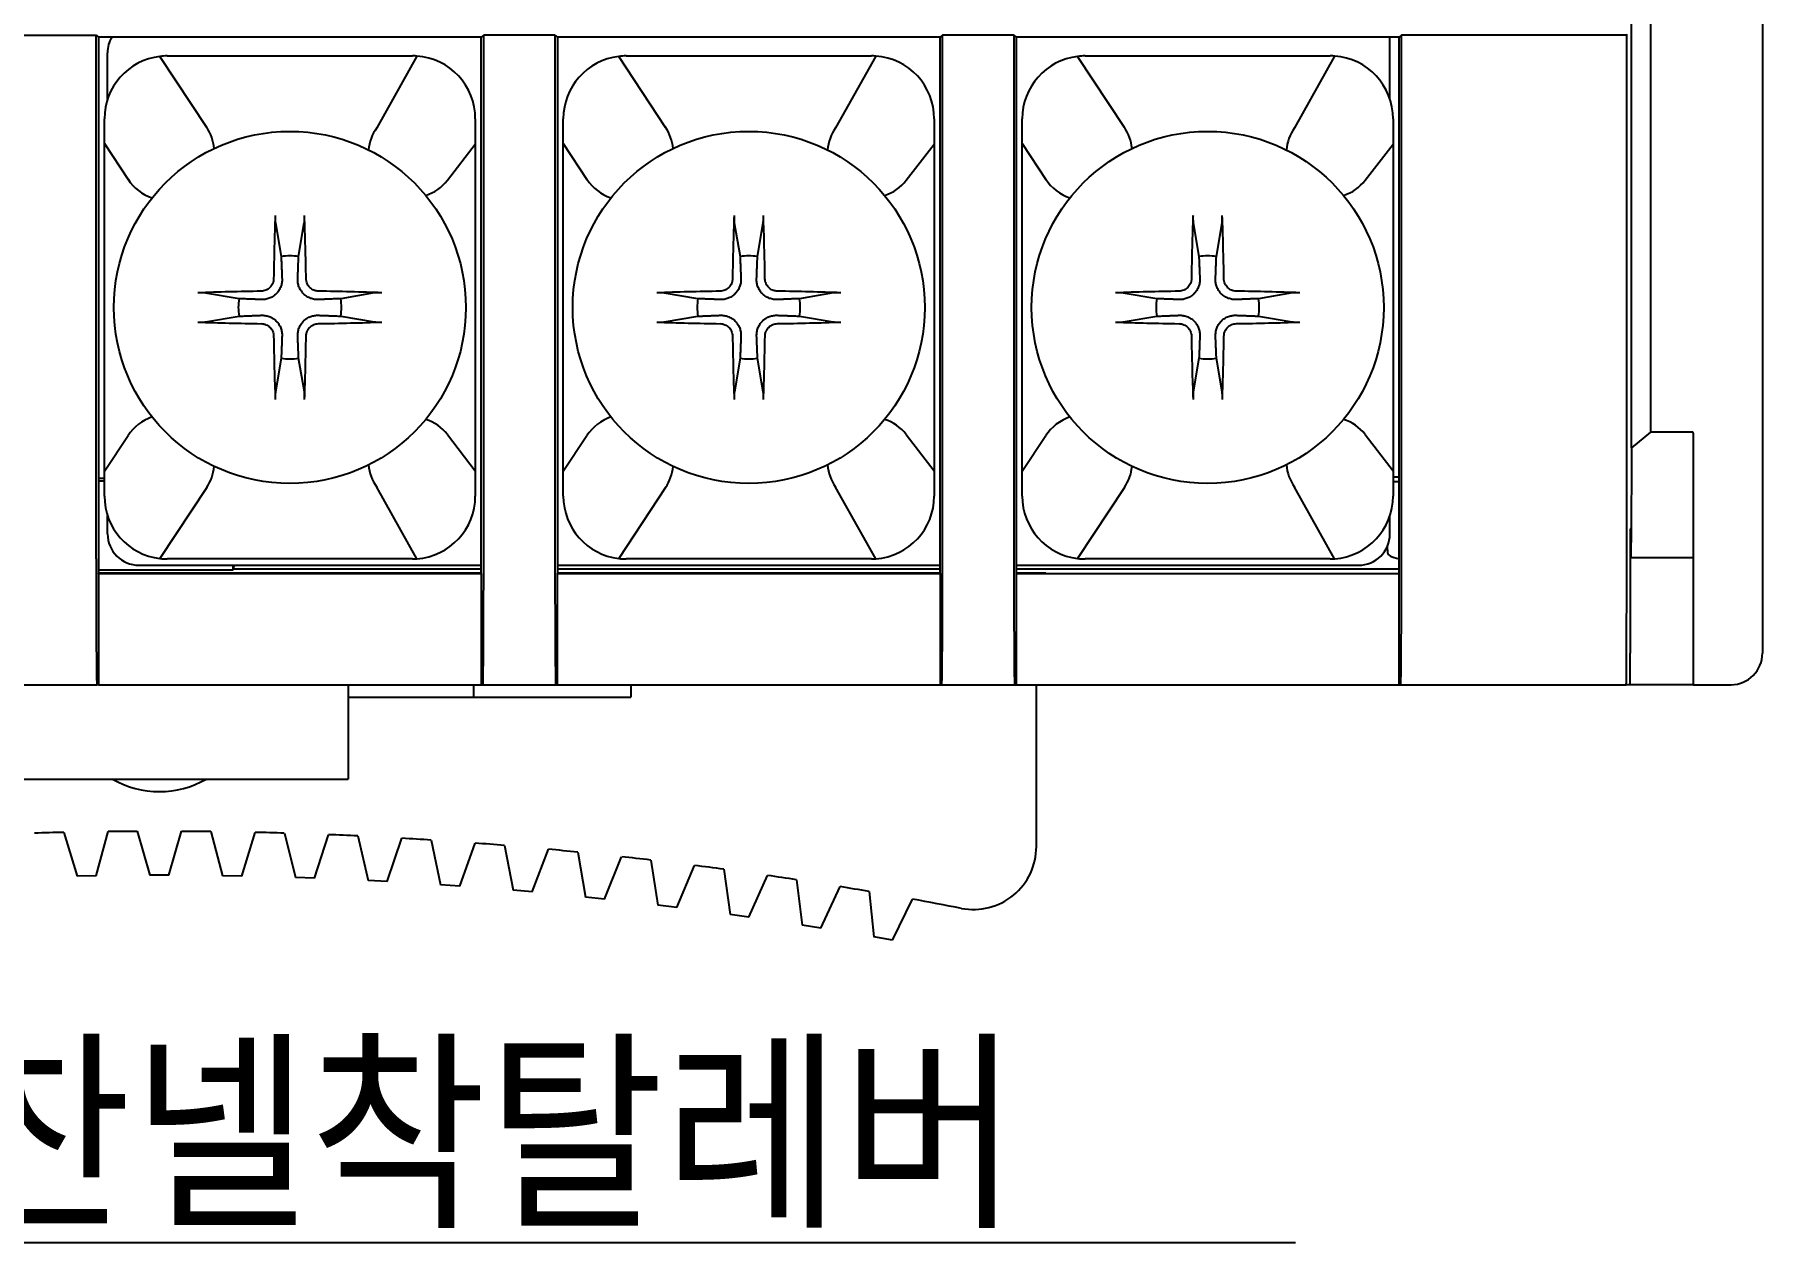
# Model space of a CAD drawing. Header units: millimetres. Extents: x 1618 to 2314, y 422 to 652.
# Drawn here: x 1681.65 to 1709.13, y 530.17 to 549.38 of the extents above; entities that cross this region are included whole.
import ezdxf

# ---------------------------------------------------------------- set-up
doc = ezdxf.new("R2010")
doc.units = ezdxf.units.MM
doc.styles.add('굴림', font='', dxfattribs={"width": 0.9})
doc.styles.get('굴림').set_extended_font_data('GulimChe')
doc.dimstyles.get("Standard").update_dxf_attribs({"dimtxt": 0.18, "dimasz": 0.18, "dimexe": 0.18, "dimexo": 0.0625, "dimgap": 0.09, "dimtad": 0, "dimtih": 1, "dimtoh": 1, "dimdec": 4, "dimzin": 0, "dimdsep": 46, "dimtxsty": 'Standard', "dimcen": 0.09, "dimadec": 0, "dimazin": 0, "dimtfac": 1, "dimtdec": 4, "dimtofl": 0, "dimtmove": 0, "dimatfit": 3, "dimfxl": 1, "dimtolj": 1, "dimtzin": 0, "dimarcsym": 0})

msp = doc.modelspace()

# ---------------------------------------------------------------- linework, layer by layer
for p, q in [((1709.133, 577.036), (1709.133, 543.036)), ((1707.05, 542.802), (1707.05, 571.111)), ((1707.35, 571.111), (1707.35, 543.053)), ((1680.991, 549.368), (1682.625, 549.368)), ((1682.625, 541.036), (1682.625, 549.368)), ((1682.625, 549.368), (1682.663, 549.336)), ((1682.663, 549.336), (1682.663, 540.809)), ((1688.753, 549.336), (1682.663, 549.336)), ((1688.791, 549.368), (1688.753, 549.336)), ((1688.753, 540.809), (1688.753, 549.336)), ((1688.791, 541.036), (1688.791, 549.368)), ((1689.925, 549.368), (1688.791, 549.368)), ((1689.925, 549.368), (1689.925, 541.036)), ((1689.925, 549.368), (1689.963, 549.336)), ((1689.963, 549.336), (1689.963, 540.809)), ((1696.053, 549.336), (1689.963, 549.336)), ((1696.091, 549.368), (1696.053, 549.336)), ((1696.053, 540.809), (1696.053, 549.336)), ((1696.091, 541.036), (1696.091, 549.368)), ((1697.225, 549.368), (1696.091, 549.368)), ((1697.225, 549.368), (1697.225, 541.036)), ((1697.225, 549.368), (1697.263, 549.336)), ((1697.263, 549.336), (1697.263, 540.809)), ((1703.353, 549.336), (1697.263, 549.336)), ((1703.208, 548.348), (1703.208, 549.336)), ((1703.391, 549.368), (1703.353, 549.336)), ((1703.353, 540.809), (1703.353, 549.336)), ((1703.391, 541.036), (1703.391, 549.368)), ((1706.974, 549.368), (1703.391, 549.368)), ((1706.974, 549.368), (1706.983, 549.383)), ((1706.974, 541.036), (1706.974, 549.368)), ((1682.808, 548.348), (1682.808, 549.086)), ((1684.385, 547.9), (1683.639, 549.029)), ((1683.758, 549.036), (1687.658, 549.036)), ((1687.728, 549.034), (1687.09, 547.892)), ((1691.685, 547.9), (1690.939, 549.029)), ((1691.058, 549.036), (1694.958, 549.036)), ((1695.028, 549.034), (1694.39, 547.892)), ((1698.985, 547.9), (1698.239, 549.029)), ((1698.358, 549.036), (1702.258, 549.036)), ((1702.328, 549.034), (1701.69, 547.892)), ((1682.758, 547.642), (1682.758, 548.036)), ((1688.658, 548.036), (1688.658, 547.634)), ((1690.058, 547.642), (1690.058, 548.036)), ((1695.958, 548.036), (1695.958, 547.634)), ((1697.358, 547.642), (1697.358, 548.036)), ((1703.258, 548.036), (1703.258, 547.634)), ((1682.758, 547.642), (1683.133, 547.073)), ((1682.758, 542.431), (1682.758, 547.642)), ((1688.214, 547.058), (1688.658, 547.634)), ((1688.658, 547.634), (1688.658, 542.438)), ((1690.058, 542.431), (1690.058, 547.642)), ((1690.058, 547.642), (1690.433, 547.073)), ((1695.514, 547.058), (1695.958, 547.634)), ((1695.958, 547.634), (1695.958, 542.438)), ((1697.358, 542.431), (1697.358, 547.642)), ((1697.358, 547.642), (1697.733, 547.073)), ((1702.814, 547.058), (1703.258, 547.634)), ((1703.258, 547.634), (1703.258, 542.438)), ((1685.478, 546.379), (1685.569, 545.844)), ((1685.846, 545.844), (1685.937, 546.379)), ((1692.778, 546.379), (1692.869, 545.844)), ((1693.146, 545.844), (1693.237, 546.379)), ((1700.078, 546.379), (1700.169, 545.844)), ((1700.446, 545.844), (1700.537, 546.379)), ((1684.9, 545.174), (1684.365, 545.265)), ((1687.051, 545.266), (1686.516, 545.175)), ((1692.2, 545.174), (1691.665, 545.265)), ((1694.351, 545.266), (1693.816, 545.175)), ((1699.5, 545.174), (1698.965, 545.265)), ((1701.651, 545.266), (1701.116, 545.175)), ((1684.365, 544.806), (1684.9, 544.897)), ((1686.516, 544.898), (1687.051, 544.807)), ((1691.665, 544.806), (1692.2, 544.897)), ((1693.816, 544.898), (1694.351, 544.807)), ((1698.965, 544.806), (1699.5, 544.897)), ((1701.116, 544.898), (1701.651, 544.807)), ((1685.57, 544.228), (1685.479, 543.693)), ((1685.938, 543.693), (1685.847, 544.228)), ((1692.87, 544.228), (1692.779, 543.693)), ((1693.238, 543.693), (1693.147, 544.228)), ((1700.17, 544.228), (1700.079, 543.693)), ((1700.538, 543.693), (1700.447, 544.228)), ((1682.758, 542.431), (1683.133, 542.999)), ((1688.214, 543.014), (1688.658, 542.438)), ((1690.058, 542.431), (1690.433, 542.999)), ((1695.514, 543.014), (1695.958, 542.438)), ((1697.358, 542.431), (1697.733, 542.999)), ((1702.814, 543.014), (1703.258, 542.438)), ((1707.35, 543.053), (1707.05, 542.802)), ((1708.033, 543.053), (1707.35, 543.053)), ((1708.033, 543.036), (1708.033, 543.053)), ((1708.033, 543.036), (1708.033, 539.036)), ((1709.133, 543.036), (1709.133, 539.536)), ((1707.05, 542.802), (1707.044, 541.295)), ((1682.759, 542.313), (1682.663, 542.313)), ((1682.758, 542.036), (1682.758, 542.431)), ((1688.658, 542.438), (1688.658, 542.036)), ((1690.058, 542.036), (1690.058, 542.431)), ((1695.958, 542.438), (1695.958, 542.036)), ((1697.358, 542.036), (1697.358, 542.431)), ((1703.258, 542.438), (1703.258, 542.036)), ((1703.353, 542.336), (1703.258, 542.336)), ((1682.663, 542.278), (1682.758, 542.278)), ((1684.385, 542.172), (1683.639, 541.043)), ((1687.728, 541.038), (1687.09, 542.18)), ((1691.685, 542.172), (1690.939, 541.043)), ((1695.028, 541.038), (1694.39, 542.18)), ((1698.985, 542.172), (1698.239, 541.043)), ((1702.328, 541.038), (1701.69, 542.18)), ((1682.808, 541.436), (1682.808, 541.724)), ((1703.208, 541.436), (1703.208, 541.724)), ((1707.031, 541.515), (1707.031, 539.536)), ((1707.034, 541.515), (1707.031, 541.515)), ((1703.166, 541.234), (1703.169, 541.135)), ((1687.658, 541.036), (1683.758, 541.036)), ((1694.958, 541.036), (1691.058, 541.036)), ((1702.258, 541.036), (1698.358, 541.036)), ((1707.042, 541.061), (1707.037, 541.061)), ((1707.042, 541.061), (1708.033, 541.061)), ((1682.663, 540.862), (1684.808, 540.862)), ((1682.663, 540.813), (1688.753, 540.813)), ((1682.666, 540.806), (1682.663, 540.809)), ((1682.666, 540.806), (1688.75, 540.806)), ((1682.666, 540.806), (1682.666, 539.036)), ((1683.308, 540.936), (1688.754, 540.936)), ((1684.808, 540.862), (1684.808, 540.936)), ((1684.818, 540.872), (1684.808, 540.862)), ((1684.818, 540.872), (1684.82, 540.936)), ((1688.753, 540.872), (1684.818, 540.872)), ((1688.633, 540.806), (1688.633, 540.813)), ((1688.75, 540.806), (1688.753, 540.809)), ((1688.75, 540.806), (1688.75, 539.036)), ((1689.963, 540.936), (1696.053, 540.936)), ((1696.053, 540.872), (1689.963, 540.872)), ((1689.963, 540.813), (1696.053, 540.813)), ((1689.966, 540.806), (1689.963, 540.809)), ((1689.966, 540.806), (1696.05, 540.806)), ((1689.966, 539.036), (1689.966, 540.806)), ((1691.133, 540.813), (1691.133, 540.806)), ((1696.05, 540.806), (1696.053, 540.809)), ((1696.05, 540.806), (1696.05, 539.036)), ((1697.263, 540.936), (1702.708, 540.936)), ((1703.353, 540.872), (1697.263, 540.872)), ((1697.263, 540.813), (1697.733, 540.813)), ((1697.266, 540.806), (1697.263, 540.809)), ((1697.266, 540.806), (1703.35, 540.806)), ((1697.266, 539.036), (1697.266, 540.806)), ((1697.583, 540.806), (1697.583, 540.813)), ((1697.733, 540.806), (1697.733, 540.813)), ((1703.35, 540.806), (1703.353, 540.809)), ((1703.35, 540.806), (1703.35, 539.036)), ((1680.979, 539.036), (1682.637, 539.036)), ((1682.666, 539.036), (1682.637, 539.036)), ((1682.666, 539.036), (1688.75, 539.036)), ((1686.633, 539.036), (1686.633, 537.536)), ((1688.633, 538.836), (1688.633, 539.036)), ((1688.75, 539.036), (1688.779, 539.036)), ((1688.779, 539.036), (1689.937, 539.036)), ((1689.937, 539.036), (1689.966, 539.036)), ((1689.966, 539.036), (1696.05, 539.036)), ((1691.133, 539.036), (1691.133, 538.836)), ((1696.05, 539.036), (1696.079, 539.036)), ((1696.079, 539.036), (1697.237, 539.036)), ((1697.237, 539.036), (1697.266, 539.036)), ((1697.266, 539.036), (1703.35, 539.036)), ((1697.583, 536.461), (1697.583, 539.036)), ((1703.35, 539.036), (1703.379, 539.036)), ((1703.379, 539.036), (1706.967, 539.036)), ((1707.029, 539.036), (1706.967, 539.036)), ((1708.033, 539.036), (1707.029, 539.036)), ((1708.033, 539.036), (1708.633, 539.036)), ((1686.633, 538.836), (1691.133, 538.836)), ((1680.633, 537.536), (1686.633, 537.536)), ((1682.112, 536.688), (1682.324, 535.993)), ((1682.628, 535.998), (1682.816, 536.7)), ((1683.281, 536.705), (1683.481, 536.005)), ((1683.785, 536.005), (1683.985, 536.705)), ((1684.451, 536.7), (1684.638, 535.998)), ((1684.942, 535.993), (1685.154, 536.688)), ((1685.62, 536.676), (1685.795, 535.97)), ((1686.099, 535.96), (1686.323, 536.651)), ((1686.788, 536.631), (1686.951, 535.923)), ((1687.255, 535.907), (1687.491, 536.594)), ((1687.956, 536.566), (1688.106, 535.855)), ((1688.41, 535.833), (1688.658, 536.517)), ((1689.122, 536.48), (1689.26, 535.766)), ((1689.563, 535.74), (1689.823, 536.419)), ((1690.287, 536.374), (1690.412, 535.658)), ((1690.715, 535.626), (1690.986, 536.301)), ((1682.628, 535.998), (1682.324, 535.993)), ((1683.785, 536.005), (1683.481, 536.005)), ((1684.942, 535.993), (1684.638, 535.998)), ((1691.449, 536.248), (1691.562, 535.53)), ((1691.864, 535.493), (1692.147, 536.162)), ((1692.609, 536.101), (1692.71, 535.381)), ((1693.011, 535.339), (1693.306, 536.004)), ((1686.099, 535.96), (1685.795, 535.97)), ((1687.255, 535.907), (1686.951, 535.923)), ((1688.41, 535.833), (1688.106, 535.855)), ((1689.563, 535.74), (1689.26, 535.766)), ((1693.767, 535.935), (1693.855, 535.213)), ((1694.155, 535.165), (1694.462, 535.825)), ((1694.921, 535.748), (1694.996, 535.025)), ((1690.715, 535.626), (1690.412, 535.658)), ((1691.864, 535.493), (1691.562, 535.53)), ((1695.296, 534.972), (1695.614, 535.626)), ((1693.011, 535.339), (1692.71, 535.381)), ((1694.155, 535.165), (1693.855, 535.213)), ((1695.296, 534.972), (1694.996, 535.025))]:
    msp.add_line(p, q)
for centre in [(1685.708, 545.036), (1693.008, 545.036), (1700.308, 545.036)]:
    msp.add_circle(centre, 2.8)
for centre, radius, start, end in [((1683.308, 549.086), 0.5, 149.999, 180), ((1683.758, 548.036), 1, 96.8173, 180), ((1683.758, 548.036), 1, 90, 96.8173), ((1687.658, 548.036), 1, 85.9679, 90), ((1687.658, 548.036), 1, 0, 85.9679), ((1691.058, 548.036), 1, 96.8173, 180), ((1691.058, 548.036), 1, 90, 96.8173), ((1694.958, 548.036), 1, 85.9679, 90), ((1694.958, 548.036), 1, 0, 85.9679), ((1698.358, 548.036), 1, 96.8173, 180), ((1698.358, 548.036), 1, 90, 96.8173), ((1702.258, 548.036), 1, 85.9679, 90), ((1702.258, 548.036), 1, 0, 85.9679), ((1683.759, 547.487), 0.75, 5.9361, 33.4424), ((1687.659, 547.485), 0.7, 144.4374, 175.5132), ((1691.059, 547.487), 0.75, 5.9361, 33.4424), ((1694.959, 547.485), 0.7, 144.4374, 175.5132), ((1698.359, 547.487), 0.75, 5.9361, 33.4424), ((1702.259, 547.485), 0.7, 144.4374, 175.5132), ((1683.759, 547.487), 0.75, 213.4424, 251.0511), ((1687.659, 547.485), 0.7, 287.409, 322.3631), ((1691.059, 547.487), 0.75, 213.4424, 251.0511), ((1694.959, 547.485), 0.7, 287.409, 322.3631), ((1698.359, 547.487), 0.75, 213.4424, 251.0511), ((1702.259, 547.485), 0.7, 287.409, 322.3631), ((1685.708, 545.036), 0.82, 80.3013, 99.7447), ((1693.008, 545.036), 0.82, 80.3013, 99.7447), ((1700.308, 545.036), 0.82, 80.3013, 99.7447), ((1685.708, 545.036), 0.82, 170.3013, 189.7447), ((1685.708, 545.036), 0.82, 350.3013, 9.7447), ((1693.008, 545.036), 0.82, 170.3013, 189.7447), ((1693.008, 545.036), 0.82, 350.3013, 9.7447), ((1700.308, 545.036), 0.82, 170.3013, 189.7447), ((1700.308, 545.036), 0.82, 350.3013, 9.7447), ((1685.708, 545.036), 0.82, 260.3013, 279.7447), ((1693.008, 545.036), 0.82, 260.3013, 279.7447), ((1700.308, 545.036), 0.82, 260.3013, 279.7447), ((1683.759, 542.585), 0.75, 108.9489, 146.5576), ((1687.659, 542.587), 0.7, 37.6369, 72.591), ((1691.059, 542.585), 0.75, 108.9489, 146.5576), ((1694.959, 542.587), 0.7, 37.6369, 72.591), ((1698.359, 542.585), 0.75, 108.9489, 146.5576), ((1702.259, 542.587), 0.7, 37.6369, 72.591), ((1683.759, 542.585), 0.75, 326.5576, 354.0639), ((1687.659, 542.587), 0.7, 184.4868, 215.5626), ((1691.059, 542.585), 0.75, 326.5576, 354.0639), ((1694.959, 542.587), 0.7, 184.4868, 215.5626), ((1698.359, 542.585), 0.75, 326.5576, 354.0639), ((1702.259, 542.587), 0.7, 184.4868, 215.5626), ((1683.758, 542.036), 1, 180, 263.1827), ((1687.658, 542.036), 1, 274.0321, 0), ((1691.058, 542.036), 1, 180, 263.1827), ((1694.958, 542.036), 1, 274.0321, 0), ((1698.358, 542.036), 1, 180, 263.1827), ((1702.258, 542.036), 1, 274.0321, 0), ((1683.308, 541.436), 0.5, 180, 270), ((1702.708, 541.436), 0.5, 270, 0), ((1683.758, 542.036), 1, 263.1827, 270), ((1687.658, 542.036), 1, 270, 274.0321), ((1691.058, 542.036), 1, 263.1827, 270), ((1694.958, 542.036), 1, 270, 274.0321), ((1698.358, 542.036), 1, 263.1827, 270), ((1702.258, 542.036), 1, 270, 274.0321), ((1708.633, 539.536), 0.5, 270, 0), ((1683.633, 538.836), 1.5, 240.075, 299.925), ((1683.633, 469.705), 67, 91.30079, 91.69921), ((1683.633, 469.705), 67, 90.30079, 90.69921), ((1683.633, 469.705), 67, 89.30079, 89.69921), ((1683.633, 469.705), 67, 88.30079, 88.69921), ((1683.633, 469.705), 67, 87.30079, 87.69921), ((1683.633, 469.705), 67, 86.30079, 86.69921), ((1683.633, 469.705), 67, 85.30079, 85.69921), ((1683.633, 469.705), 67, 84.30079, 84.69921), ((1683.633, 469.705), 67, 83.30079, 83.69921), ((1696.583, 536.461), 1, 259.0215, 0), ((1683.633, 469.705), 67, 82.30079, 82.69921), ((1683.633, 469.705), 67, 81.30079, 81.69921), ((1683.633, 469.705), 67, 80.30079, 80.69921), ((1683.633, 469.705), 67, 79.02147, 79.69921)]:
    msp.add_arc(centre, radius, start, end)
for centre, major_axis, ratio, start_param, end_param in [((1685.88, 545.035), (0.037, 4.997), 0.087156, 1.273815, 1.479878), ((1685.536, 545.035), (0.041, -4.997), 0.087156, 1.661715, 1.867777), ((1693.18, 545.035), (0.037, 4.997), 0.087156, 1.273815, 1.479878), ((1692.836, 545.035), (0.041, -4.997), 0.087156, 1.661715, 1.867777), ((1700.48, 545.035), (0.037, 4.997), 0.087156, 1.273815, 1.479878), ((1700.136, 545.035), (0.041, -4.997), 0.087156, 1.661715, 1.867777), ((1685.71, 544.864), (4.997, 0.041), 0.087156, 1.661715, 1.867777), ((1685.707, 544.864), (4.997, -0.037), 0.087156, 1.273815, 1.479878), ((1693.01, 544.864), (4.997, 0.041), 0.087156, 1.661715, 1.867777), ((1693.007, 544.864), (4.997, -0.037), 0.087156, 1.273815, 1.479878), ((1700.31, 544.864), (4.997, 0.041), 0.087156, 1.661715, 1.867777), ((1700.307, 544.864), (4.997, -0.037), 0.087156, 1.273815, 1.479878), ((1685.709, 545.208), (-4.997, 0.037), 0.087156, 1.273815, 1.479878), ((1685.707, 545.208), (-4.997, -0.041), 0.087156, 1.661715, 1.867777), ((1693.009, 545.208), (-4.997, 0.037), 0.087156, 1.273815, 1.479878), ((1693.007, 545.208), (-4.997, -0.041), 0.087156, 1.661715, 1.867777), ((1700.309, 545.208), (-4.997, 0.037), 0.087156, 1.273815, 1.479878), ((1700.307, 545.208), (-4.997, -0.041), 0.087156, 1.661715, 1.867777), ((1685.88, 545.037), (-0.041, 4.997), 0.087156, 1.661715, 1.867777), ((1685.536, 545.037), (-0.037, -4.997), 0.087156, 1.273815, 1.479878), ((1693.18, 545.037), (-0.041, 4.997), 0.087156, 1.661715, 1.867777), ((1692.836, 545.037), (-0.037, -4.997), 0.087156, 1.273815, 1.479878), ((1700.48, 545.037), (-0.041, 4.997), 0.087156, 1.661715, 1.867777), ((1700.136, 545.037), (-0.037, -4.997), 0.087156, 1.273815, 1.479878), ((1703.669, 542.258), (0.5, 0), 0.008727, 2.254227, 2.535057), ((1707.037, 542.061), (0, 1), 0.003491, 2.148379, 3.141593), ((1707.042, 542.061), (0, 1), 0.003491, 3.141593, 3.839724), ((1682.637, 541.036), (0, 2), 0.006109, 1.570796, 3.141593), ((1688.779, 541.036), (0, 2), 0.006109, 3.141593, 4.712389), ((1689.937, 541.036), (0, 2), 0.006109, 1.570796, 3.141593), ((1696.079, 541.036), (0, 2), 0.006109, 3.141593, 4.712389), ((1697.237, 541.036), (0, 2), 0.006109, 1.570796, 3.141593), ((1703.669, 541.136), (0.5, 0), 0.25, 3.150319, 4.028959), ((1703.379, 541.036), (0, 2), 0.006109, 3.141593, 4.712389), ((1706.967, 541.036), (0, 2), 0.003491, 3.141593, 4.712389), ((1707.029, 539.536), (0, 0.5), 0.003491, 3.141593, 4.712389)]:
    msp.add_ellipse(centre, major_axis=major_axis, ratio=ratio, start_param=start_param, end_param=end_param)
for points, knots in [([(1685.475, 546.5), (1685.474, 546.489), (1685.474, 546.477), (1685.474, 546.459), (1685.474, 546.453), (1685.474, 546.441), (1685.474, 546.435), (1685.475, 546.424), (1685.475, 546.419), (1685.475, 546.409), (1685.476, 546.404), (1685.476, 546.396), (1685.477, 546.392), (1685.477, 546.385), (1685.478, 546.381), (1685.478, 546.379)], [0, 0, 0, 0, 0.25, 0.25, 0.375, 0.375, 0.5, 0.5, 0.625, 0.625, 0.75, 0.75, 0.875, 0.875, 1, 1, 1, 1]), ([(1685.937, 546.379), (1685.937, 546.382), (1685.938, 546.385), (1685.939, 546.392), (1685.939, 546.396), (1685.94, 546.404), (1685.94, 546.409), (1685.94, 546.419), (1685.941, 546.425), (1685.941, 546.436), (1685.941, 546.441), (1685.941, 546.453), (1685.941, 546.459), (1685.941, 546.471), (1685.941, 546.477), (1685.941, 546.489), (1685.941, 546.495), (1685.941, 546.5)], [0, 0, 0, 0, 0.125, 0.125, 0.25, 0.25, 0.375, 0.375, 0.5, 0.5, 0.625, 0.625, 0.75, 0.75, 0.875, 0.875, 1, 1, 1, 1]), ([(1692.775, 546.5), (1692.774, 546.489), (1692.774, 546.477), (1692.774, 546.459), (1692.774, 546.453), (1692.774, 546.441), (1692.774, 546.435), (1692.775, 546.424), (1692.775, 546.419), (1692.775, 546.409), (1692.776, 546.404), (1692.776, 546.396), (1692.777, 546.392), (1692.777, 546.385), (1692.778, 546.381), (1692.778, 546.379)], [0, 0, 0, 0, 0.25, 0.25, 0.375, 0.375, 0.5, 0.5, 0.625, 0.625, 0.75, 0.75, 0.875, 0.875, 1, 1, 1, 1]), ([(1693.237, 546.379), (1693.237, 546.382), (1693.238, 546.385), (1693.239, 546.392), (1693.239, 546.396), (1693.24, 546.404), (1693.24, 546.409), (1693.24, 546.419), (1693.241, 546.425), (1693.241, 546.436), (1693.241, 546.441), (1693.241, 546.453), (1693.241, 546.459), (1693.241, 546.471), (1693.241, 546.477), (1693.241, 546.489), (1693.241, 546.495), (1693.241, 546.5)], [0, 0, 0, 0, 0.125, 0.125, 0.25, 0.25, 0.375, 0.375, 0.5, 0.5, 0.625, 0.625, 0.75, 0.75, 0.875, 0.875, 1, 1, 1, 1]), ([(1700.075, 546.5), (1700.074, 546.489), (1700.074, 546.477), (1700.074, 546.459), (1700.074, 546.453), (1700.074, 546.441), (1700.074, 546.435), (1700.075, 546.424), (1700.075, 546.419), (1700.075, 546.409), (1700.076, 546.404), (1700.076, 546.396), (1700.077, 546.392), (1700.077, 546.385), (1700.078, 546.381), (1700.078, 546.379)], [0, 0, 0, 0, 0.25, 0.25, 0.375, 0.375, 0.5, 0.5, 0.625, 0.625, 0.75, 0.75, 0.875, 0.875, 1, 1, 1, 1]), ([(1700.537, 546.379), (1700.537, 546.382), (1700.538, 546.385), (1700.539, 546.392), (1700.539, 546.396), (1700.54, 546.404), (1700.54, 546.409), (1700.54, 546.419), (1700.541, 546.425), (1700.541, 546.436), (1700.541, 546.441), (1700.541, 546.453), (1700.541, 546.459), (1700.541, 546.471), (1700.541, 546.477), (1700.541, 546.489), (1700.541, 546.495), (1700.541, 546.5)], [0, 0, 0, 0, 0.125, 0.125, 0.25, 0.25, 0.375, 0.375, 0.5, 0.5, 0.625, 0.625, 0.75, 0.75, 0.875, 0.875, 1, 1, 1, 1]), ([(1685.45, 545.492), (1685.45, 545.479), (1685.448, 545.466), (1685.444, 545.447), (1685.443, 545.441), (1685.439, 545.429), (1685.437, 545.423), (1685.429, 545.405), (1685.423, 545.393), (1685.409, 545.372), (1685.4, 545.362), (1685.382, 545.344), (1685.372, 545.336), (1685.356, 545.325), (1685.351, 545.321), (1685.339, 545.315), (1685.333, 545.312), (1685.316, 545.305), (1685.303, 545.301), (1685.278, 545.296), (1685.265, 545.294), (1685.252, 545.294)], [0, 0, 0, 0, 0.125, 0.125, 0.1875, 0.1875, 0.25, 0.25, 0.375, 0.375, 0.5, 0.5, 0.625, 0.625, 0.6875, 0.6875, 0.75, 0.75, 0.875, 0.875, 1, 1, 1, 1]), ([(1685.583, 545.491), (1685.584, 545.47), (1685.583, 545.449), (1685.578, 545.418), (1685.576, 545.408), (1685.57, 545.387), (1685.567, 545.377), (1685.556, 545.346), (1685.547, 545.326), (1685.528, 545.297), (1685.522, 545.288), (1685.507, 545.27), (1685.5, 545.261), (1685.487, 545.249), (1685.483, 545.245), (1685.474, 545.237), (1685.461, 545.226), (1685.447, 545.216), (1685.428, 545.204), (1685.418, 545.198), (1685.398, 545.189), (1685.378, 545.18), (1685.357, 545.174), (1685.337, 545.168), (1685.326, 545.166), (1685.295, 545.161), (1685.274, 545.16), (1685.253, 545.161)], [0, 0, 0, 0, 0.125, 0.125, 0.1875, 0.1875, 0.25, 0.25, 0.375, 0.375, 0.4375, 0.4375, 0.5, 0.5, 0.53125, 0.53125, 0.5625, 0.625, 0.625, 0.6875, 0.6875, 0.75, 0.8125, 0.8125, 0.875, 0.875, 1, 1, 1, 1]), ([(1686.163, 545.161), (1686.142, 545.16), (1686.121, 545.162), (1686.09, 545.166), (1686.08, 545.168), (1686.06, 545.174), (1686.049, 545.177), (1686.019, 545.188), (1685.999, 545.198), (1685.97, 545.216), (1685.96, 545.223), (1685.942, 545.237), (1685.933, 545.245), (1685.921, 545.257), (1685.917, 545.261), (1685.909, 545.27), (1685.898, 545.283), (1685.888, 545.297), (1685.876, 545.316), (1685.87, 545.326), (1685.861, 545.346), (1685.852, 545.366), (1685.846, 545.387), (1685.84, 545.408), (1685.838, 545.418), (1685.833, 545.449), (1685.832, 545.47), (1685.833, 545.491)], [0, 0, 0, 0, 0.125, 0.125, 0.1875, 0.1875, 0.25, 0.25, 0.375, 0.375, 0.4375, 0.4375, 0.5, 0.5, 0.53125, 0.53125, 0.5625, 0.625, 0.625, 0.6875, 0.6875, 0.75, 0.8125, 0.8125, 0.875, 0.875, 1, 1, 1, 1]), ([(1686.164, 545.294), (1686.151, 545.295), (1686.138, 545.296), (1686.119, 545.3), (1686.113, 545.302), (1686.101, 545.305), (1686.095, 545.308), (1686.077, 545.315), (1686.066, 545.321), (1686.044, 545.336), (1686.034, 545.344), (1686.016, 545.362), (1686.008, 545.372), (1685.997, 545.388), (1685.994, 545.394), (1685.987, 545.405), (1685.985, 545.411), (1685.977, 545.428), (1685.973, 545.441), (1685.968, 545.466), (1685.966, 545.479), (1685.966, 545.492)], [0, 0, 0, 0, 0.125, 0.125, 0.1875, 0.1875, 0.25, 0.25, 0.375, 0.375, 0.5, 0.5, 0.625, 0.625, 0.6875, 0.6875, 0.75, 0.75, 0.875, 0.875, 1, 1, 1, 1]), ([(1692.75, 545.492), (1692.75, 545.479), (1692.748, 545.466), (1692.744, 545.447), (1692.743, 545.441), (1692.739, 545.429), (1692.737, 545.423), (1692.729, 545.405), (1692.723, 545.393), (1692.709, 545.372), (1692.7, 545.362), (1692.682, 545.344), (1692.672, 545.336), (1692.656, 545.325), (1692.651, 545.321), (1692.639, 545.315), (1692.633, 545.312), (1692.616, 545.305), (1692.603, 545.301), (1692.578, 545.296), (1692.565, 545.294), (1692.552, 545.294)], [0, 0, 0, 0, 0.125, 0.125, 0.1875, 0.1875, 0.25, 0.25, 0.375, 0.375, 0.5, 0.5, 0.625, 0.625, 0.6875, 0.6875, 0.75, 0.75, 0.875, 0.875, 1, 1, 1, 1]), ([(1692.883, 545.491), (1692.884, 545.47), (1692.883, 545.449), (1692.878, 545.418), (1692.876, 545.408), (1692.87, 545.387), (1692.867, 545.377), (1692.856, 545.346), (1692.847, 545.326), (1692.828, 545.297), (1692.822, 545.288), (1692.807, 545.27), (1692.8, 545.261), (1692.787, 545.249), (1692.783, 545.245), (1692.774, 545.237), (1692.761, 545.226), (1692.747, 545.216), (1692.728, 545.204), (1692.718, 545.198), (1692.698, 545.189), (1692.678, 545.18), (1692.657, 545.174), (1692.637, 545.168), (1692.626, 545.166), (1692.595, 545.161), (1692.574, 545.16), (1692.553, 545.161)], [0, 0, 0, 0, 0.125, 0.125, 0.1875, 0.1875, 0.25, 0.25, 0.375, 0.375, 0.4375, 0.4375, 0.5, 0.5, 0.53125, 0.53125, 0.5625, 0.625, 0.625, 0.6875, 0.6875, 0.75, 0.8125, 0.8125, 0.875, 0.875, 1, 1, 1, 1]), ([(1693.463, 545.161), (1693.442, 545.16), (1693.421, 545.162), (1693.39, 545.166), (1693.38, 545.168), (1693.36, 545.174), (1693.349, 545.177), (1693.319, 545.188), (1693.299, 545.198), (1693.27, 545.216), (1693.26, 545.223), (1693.242, 545.237), (1693.233, 545.245), (1693.221, 545.257), (1693.217, 545.261), (1693.209, 545.27), (1693.198, 545.283), (1693.188, 545.297), (1693.176, 545.316), (1693.17, 545.326), (1693.161, 545.346), (1693.152, 545.366), (1693.146, 545.387), (1693.14, 545.408), (1693.138, 545.418), (1693.133, 545.449), (1693.132, 545.47), (1693.133, 545.491)], [0, 0, 0, 0, 0.125, 0.125, 0.1875, 0.1875, 0.25, 0.25, 0.375, 0.375, 0.4375, 0.4375, 0.5, 0.5, 0.53125, 0.53125, 0.5625, 0.625, 0.625, 0.6875, 0.6875, 0.75, 0.8125, 0.8125, 0.875, 0.875, 1, 1, 1, 1]), ([(1693.464, 545.294), (1693.451, 545.295), (1693.438, 545.296), (1693.419, 545.3), (1693.413, 545.302), (1693.401, 545.305), (1693.395, 545.308), (1693.377, 545.315), (1693.366, 545.321), (1693.344, 545.336), (1693.334, 545.344), (1693.316, 545.362), (1693.308, 545.372), (1693.297, 545.388), (1693.294, 545.394), (1693.287, 545.405), (1693.285, 545.411), (1693.277, 545.428), (1693.273, 545.441), (1693.268, 545.466), (1693.266, 545.479), (1693.266, 545.492)], [0, 0, 0, 0, 0.125, 0.125, 0.1875, 0.1875, 0.25, 0.25, 0.375, 0.375, 0.5, 0.5, 0.625, 0.625, 0.6875, 0.6875, 0.75, 0.75, 0.875, 0.875, 1, 1, 1, 1]), ([(1700.05, 545.492), (1700.05, 545.479), (1700.048, 545.466), (1700.044, 545.447), (1700.043, 545.441), (1700.039, 545.429), (1700.037, 545.423), (1700.029, 545.405), (1700.023, 545.393), (1700.009, 545.372), (1700, 545.362), (1699.982, 545.344), (1699.972, 545.336), (1699.956, 545.325), (1699.951, 545.321), (1699.939, 545.315), (1699.933, 545.312), (1699.916, 545.305), (1699.903, 545.301), (1699.878, 545.296), (1699.865, 545.294), (1699.852, 545.294)], [0, 0, 0, 0, 0.125, 0.125, 0.1875, 0.1875, 0.25, 0.25, 0.375, 0.375, 0.5, 0.5, 0.625, 0.625, 0.6875, 0.6875, 0.75, 0.75, 0.875, 0.875, 1, 1, 1, 1]), ([(1700.183, 545.491), (1700.184, 545.47), (1700.183, 545.449), (1700.178, 545.418), (1700.176, 545.408), (1700.17, 545.387), (1700.167, 545.377), (1700.156, 545.346), (1700.147, 545.326), (1700.128, 545.297), (1700.122, 545.288), (1700.107, 545.27), (1700.1, 545.261), (1700.087, 545.249), (1700.083, 545.245), (1700.074, 545.237), (1700.061, 545.226), (1700.047, 545.216), (1700.028, 545.204), (1700.018, 545.198), (1699.998, 545.189), (1699.978, 545.18), (1699.957, 545.174), (1699.937, 545.168), (1699.926, 545.166), (1699.895, 545.161), (1699.874, 545.16), (1699.853, 545.161)], [0, 0, 0, 0, 0.125, 0.125, 0.1875, 0.1875, 0.25, 0.25, 0.375, 0.375, 0.4375, 0.4375, 0.5, 0.5, 0.53125, 0.53125, 0.5625, 0.625, 0.625, 0.6875, 0.6875, 0.75, 0.8125, 0.8125, 0.875, 0.875, 1, 1, 1, 1]), ([(1700.763, 545.161), (1700.742, 545.16), (1700.721, 545.162), (1700.69, 545.166), (1700.68, 545.168), (1700.66, 545.174), (1700.649, 545.177), (1700.619, 545.188), (1700.599, 545.198), (1700.57, 545.216), (1700.56, 545.223), (1700.542, 545.237), (1700.533, 545.245), (1700.521, 545.257), (1700.517, 545.261), (1700.509, 545.27), (1700.498, 545.283), (1700.488, 545.297), (1700.476, 545.316), (1700.47, 545.326), (1700.461, 545.346), (1700.452, 545.366), (1700.446, 545.387), (1700.44, 545.408), (1700.438, 545.418), (1700.433, 545.449), (1700.432, 545.47), (1700.433, 545.491)], [0, 0, 0, 0, 0.125, 0.125, 0.1875, 0.1875, 0.25, 0.25, 0.375, 0.375, 0.4375, 0.4375, 0.5, 0.5, 0.53125, 0.53125, 0.5625, 0.625, 0.625, 0.6875, 0.6875, 0.75, 0.8125, 0.8125, 0.875, 0.875, 1, 1, 1, 1]), ([(1700.764, 545.294), (1700.751, 545.295), (1700.738, 545.296), (1700.719, 545.3), (1700.713, 545.302), (1700.701, 545.305), (1700.695, 545.308), (1700.677, 545.315), (1700.666, 545.321), (1700.644, 545.336), (1700.634, 545.344), (1700.616, 545.362), (1700.608, 545.372), (1700.597, 545.388), (1700.594, 545.394), (1700.587, 545.405), (1700.585, 545.411), (1700.577, 545.428), (1700.573, 545.441), (1700.568, 545.466), (1700.566, 545.479), (1700.566, 545.492)], [0, 0, 0, 0, 0.125, 0.125, 0.1875, 0.1875, 0.25, 0.25, 0.375, 0.375, 0.5, 0.5, 0.625, 0.625, 0.6875, 0.6875, 0.75, 0.75, 0.875, 0.875, 1, 1, 1, 1]), ([(1684.365, 545.265), (1684.363, 545.265), (1684.36, 545.266), (1684.352, 545.267), (1684.348, 545.267), (1684.34, 545.268), (1684.335, 545.268), (1684.325, 545.268), (1684.32, 545.268), (1684.309, 545.269), (1684.303, 545.269), (1684.291, 545.269), (1684.285, 545.269), (1684.273, 545.269), (1684.267, 545.269), (1684.256, 545.269), (1684.25, 545.269), (1684.244, 545.268)], [0, 0, 0, 0, 0.125, 0.125, 0.25, 0.25, 0.375, 0.375, 0.5, 0.5, 0.625, 0.625, 0.75, 0.75, 0.875, 0.875, 1, 1, 1, 1]), ([(1687.172, 545.27), (1687.161, 545.27), (1687.149, 545.27), (1687.131, 545.27), (1687.125, 545.27), (1687.113, 545.27), (1687.108, 545.27), (1687.096, 545.27), (1687.091, 545.269), (1687.081, 545.269), (1687.076, 545.269), (1687.068, 545.268), (1687.064, 545.268), (1687.057, 545.267), (1687.054, 545.266), (1687.051, 545.266)], [0, 0, 0, 0, 0.25, 0.25, 0.375, 0.375, 0.5, 0.5, 0.625, 0.625, 0.75, 0.75, 0.875, 0.875, 1, 1, 1, 1]), ([(1691.665, 545.265), (1691.663, 545.265), (1691.66, 545.266), (1691.652, 545.267), (1691.648, 545.267), (1691.64, 545.268), (1691.635, 545.268), (1691.625, 545.268), (1691.62, 545.268), (1691.609, 545.269), (1691.603, 545.269), (1691.591, 545.269), (1691.585, 545.269), (1691.573, 545.269), (1691.567, 545.269), (1691.556, 545.269), (1691.55, 545.269), (1691.544, 545.268)], [0, 0, 0, 0, 0.125, 0.125, 0.25, 0.25, 0.375, 0.375, 0.5, 0.5, 0.625, 0.625, 0.75, 0.75, 0.875, 0.875, 1, 1, 1, 1]), ([(1694.472, 545.27), (1694.461, 545.27), (1694.449, 545.27), (1694.431, 545.27), (1694.425, 545.27), (1694.413, 545.27), (1694.408, 545.27), (1694.396, 545.27), (1694.391, 545.269), (1694.381, 545.269), (1694.376, 545.269), (1694.368, 545.268), (1694.364, 545.268), (1694.357, 545.267), (1694.354, 545.266), (1694.351, 545.266)], [0, 0, 0, 0, 0.25, 0.25, 0.375, 0.375, 0.5, 0.5, 0.625, 0.625, 0.75, 0.75, 0.875, 0.875, 1, 1, 1, 1]), ([(1698.965, 545.265), (1698.963, 545.265), (1698.96, 545.266), (1698.952, 545.267), (1698.948, 545.267), (1698.94, 545.268), (1698.935, 545.268), (1698.925, 545.268), (1698.92, 545.268), (1698.909, 545.269), (1698.903, 545.269), (1698.891, 545.269), (1698.885, 545.269), (1698.873, 545.269), (1698.867, 545.269), (1698.856, 545.269), (1698.85, 545.269), (1698.844, 545.268)], [0, 0, 0, 0, 0.125, 0.125, 0.25, 0.25, 0.375, 0.375, 0.5, 0.5, 0.625, 0.625, 0.75, 0.75, 0.875, 0.875, 1, 1, 1, 1]), ([(1701.772, 545.27), (1701.761, 545.27), (1701.749, 545.27), (1701.731, 545.27), (1701.725, 545.27), (1701.713, 545.27), (1701.708, 545.27), (1701.696, 545.27), (1701.691, 545.269), (1701.681, 545.269), (1701.676, 545.269), (1701.668, 545.268), (1701.664, 545.268), (1701.657, 545.267), (1701.654, 545.266), (1701.651, 545.266)], [0, 0, 0, 0, 0.25, 0.25, 0.375, 0.375, 0.5, 0.5, 0.625, 0.625, 0.75, 0.75, 0.875, 0.875, 1, 1, 1, 1]), ([(1684.244, 544.802), (1684.256, 544.802), (1684.267, 544.802), (1684.286, 544.802), (1684.291, 544.802), (1684.303, 544.802), (1684.309, 544.802), (1684.32, 544.802), (1684.325, 544.803), (1684.335, 544.803), (1684.34, 544.803), (1684.349, 544.804), (1684.353, 544.804), (1684.36, 544.805), (1684.363, 544.806), (1684.365, 544.806)], [0, 0, 0, 0, 0.25, 0.25, 0.375, 0.375, 0.5, 0.5, 0.625, 0.625, 0.75, 0.75, 0.875, 0.875, 1, 1, 1, 1]), ([(1685.254, 544.911), (1685.274, 544.912), (1685.295, 544.91), (1685.326, 544.906), (1685.336, 544.904), (1685.357, 544.898), (1685.367, 544.895), (1685.398, 544.884), (1685.418, 544.874), (1685.447, 544.856), (1685.456, 544.849), (1685.474, 544.835), (1685.483, 544.827), (1685.495, 544.815), (1685.499, 544.811), (1685.507, 544.802), (1685.518, 544.789), (1685.528, 544.775), (1685.54, 544.756), (1685.546, 544.746), (1685.556, 544.726), (1685.564, 544.706), (1685.571, 544.685), (1685.576, 544.664), (1685.578, 544.654), (1685.583, 544.623), (1685.584, 544.602), (1685.583, 544.581)], [0, 0, 0, 0, 0.125, 0.125, 0.1875, 0.1875, 0.25, 0.25, 0.375, 0.375, 0.4375, 0.4375, 0.5, 0.5, 0.53125, 0.53125, 0.5625, 0.625, 0.625, 0.6875, 0.6875, 0.75, 0.8125, 0.8125, 0.875, 0.875, 1, 1, 1, 1]), ([(1685.833, 544.581), (1685.833, 544.602), (1685.834, 544.623), (1685.839, 544.654), (1685.841, 544.664), (1685.846, 544.685), (1685.849, 544.695), (1685.86, 544.726), (1685.87, 544.746), (1685.888, 544.775), (1685.895, 544.784), (1685.909, 544.802), (1685.917, 544.811), (1685.929, 544.823), (1685.933, 544.827), (1685.942, 544.835), (1685.955, 544.846), (1685.969, 544.856), (1685.989, 544.868), (1685.999, 544.874), (1686.019, 544.884), (1686.039, 544.892), (1686.059, 544.898), (1686.08, 544.904), (1686.09, 544.906), (1686.121, 544.911), (1686.142, 544.912), (1686.163, 544.911)], [0, 0, 0, 0, 0.125, 0.125, 0.1875, 0.1875, 0.25, 0.25, 0.375, 0.375, 0.4375, 0.4375, 0.5, 0.5, 0.53125, 0.53125, 0.5625, 0.625, 0.625, 0.6875, 0.6875, 0.75, 0.8125, 0.8125, 0.875, 0.875, 1, 1, 1, 1]), ([(1687.051, 544.807), (1687.054, 544.807), (1687.057, 544.806), (1687.064, 544.806), (1687.068, 544.805), (1687.077, 544.804), (1687.081, 544.804), (1687.091, 544.804), (1687.097, 544.804), (1687.108, 544.803), (1687.113, 544.803), (1687.125, 544.803), (1687.131, 544.803), (1687.143, 544.803), (1687.149, 544.803), (1687.161, 544.803), (1687.167, 544.803), (1687.172, 544.804)], [0, 0, 0, 0, 0.125, 0.125, 0.25, 0.25, 0.375, 0.375, 0.5, 0.5, 0.625, 0.625, 0.75, 0.75, 0.875, 0.875, 1, 1, 1, 1]), ([(1691.544, 544.802), (1691.556, 544.802), (1691.567, 544.802), (1691.586, 544.802), (1691.591, 544.802), (1691.603, 544.802), (1691.609, 544.802), (1691.62, 544.802), (1691.625, 544.803), (1691.635, 544.803), (1691.64, 544.803), (1691.649, 544.804), (1691.653, 544.804), (1691.66, 544.805), (1691.663, 544.806), (1691.665, 544.806)], [0, 0, 0, 0, 0.25, 0.25, 0.375, 0.375, 0.5, 0.5, 0.625, 0.625, 0.75, 0.75, 0.875, 0.875, 1, 1, 1, 1]), ([(1692.554, 544.911), (1692.574, 544.912), (1692.595, 544.91), (1692.626, 544.906), (1692.636, 544.904), (1692.657, 544.898), (1692.667, 544.895), (1692.698, 544.884), (1692.718, 544.874), (1692.747, 544.856), (1692.756, 544.849), (1692.774, 544.835), (1692.783, 544.827), (1692.795, 544.815), (1692.799, 544.811), (1692.807, 544.802), (1692.818, 544.789), (1692.828, 544.775), (1692.84, 544.756), (1692.846, 544.746), (1692.856, 544.726), (1692.864, 544.706), (1692.871, 544.685), (1692.876, 544.664), (1692.878, 544.654), (1692.883, 544.623), (1692.884, 544.602), (1692.883, 544.581)], [0, 0, 0, 0, 0.125, 0.125, 0.1875, 0.1875, 0.25, 0.25, 0.375, 0.375, 0.4375, 0.4375, 0.5, 0.5, 0.53125, 0.53125, 0.5625, 0.625, 0.625, 0.6875, 0.6875, 0.75, 0.8125, 0.8125, 0.875, 0.875, 1, 1, 1, 1]), ([(1693.133, 544.581), (1693.133, 544.602), (1693.134, 544.623), (1693.139, 544.654), (1693.141, 544.664), (1693.146, 544.685), (1693.149, 544.695), (1693.16, 544.726), (1693.17, 544.746), (1693.188, 544.775), (1693.195, 544.784), (1693.209, 544.802), (1693.217, 544.811), (1693.229, 544.823), (1693.233, 544.827), (1693.242, 544.835), (1693.255, 544.846), (1693.269, 544.856), (1693.289, 544.868), (1693.299, 544.874), (1693.319, 544.884), (1693.339, 544.892), (1693.359, 544.898), (1693.38, 544.904), (1693.39, 544.906), (1693.421, 544.911), (1693.442, 544.912), (1693.463, 544.911)], [0, 0, 0, 0, 0.125, 0.125, 0.1875, 0.1875, 0.25, 0.25, 0.375, 0.375, 0.4375, 0.4375, 0.5, 0.5, 0.53125, 0.53125, 0.5625, 0.625, 0.625, 0.6875, 0.6875, 0.75, 0.8125, 0.8125, 0.875, 0.875, 1, 1, 1, 1]), ([(1694.351, 544.807), (1694.354, 544.807), (1694.357, 544.806), (1694.364, 544.806), (1694.368, 544.805), (1694.377, 544.804), (1694.381, 544.804), (1694.391, 544.804), (1694.397, 544.804), (1694.408, 544.803), (1694.413, 544.803), (1694.425, 544.803), (1694.431, 544.803), (1694.443, 544.803), (1694.449, 544.803), (1694.461, 544.803), (1694.467, 544.803), (1694.472, 544.804)], [0, 0, 0, 0, 0.125, 0.125, 0.25, 0.25, 0.375, 0.375, 0.5, 0.5, 0.625, 0.625, 0.75, 0.75, 0.875, 0.875, 1, 1, 1, 1]), ([(1698.844, 544.802), (1698.856, 544.802), (1698.867, 544.802), (1698.886, 544.802), (1698.891, 544.802), (1698.903, 544.802), (1698.909, 544.802), (1698.92, 544.802), (1698.925, 544.803), (1698.935, 544.803), (1698.94, 544.803), (1698.949, 544.804), (1698.953, 544.804), (1698.96, 544.805), (1698.963, 544.806), (1698.965, 544.806)], [0, 0, 0, 0, 0.25, 0.25, 0.375, 0.375, 0.5, 0.5, 0.625, 0.625, 0.75, 0.75, 0.875, 0.875, 1, 1, 1, 1]), ([(1699.854, 544.911), (1699.874, 544.912), (1699.895, 544.91), (1699.926, 544.906), (1699.936, 544.904), (1699.957, 544.898), (1699.967, 544.895), (1699.998, 544.884), (1700.018, 544.874), (1700.047, 544.856), (1700.056, 544.849), (1700.074, 544.835), (1700.083, 544.827), (1700.095, 544.815), (1700.099, 544.811), (1700.107, 544.802), (1700.118, 544.789), (1700.128, 544.775), (1700.14, 544.756), (1700.146, 544.746), (1700.156, 544.726), (1700.164, 544.706), (1700.171, 544.685), (1700.176, 544.664), (1700.178, 544.654), (1700.183, 544.623), (1700.184, 544.602), (1700.183, 544.581)], [0, 0, 0, 0, 0.125, 0.125, 0.1875, 0.1875, 0.25, 0.25, 0.375, 0.375, 0.4375, 0.4375, 0.5, 0.5, 0.53125, 0.53125, 0.5625, 0.625, 0.625, 0.6875, 0.6875, 0.75, 0.8125, 0.8125, 0.875, 0.875, 1, 1, 1, 1]), ([(1700.433, 544.581), (1700.433, 544.602), (1700.434, 544.623), (1700.439, 544.654), (1700.441, 544.664), (1700.446, 544.685), (1700.449, 544.695), (1700.46, 544.726), (1700.47, 544.746), (1700.488, 544.775), (1700.495, 544.784), (1700.509, 544.802), (1700.517, 544.811), (1700.529, 544.823), (1700.533, 544.827), (1700.542, 544.835), (1700.555, 544.846), (1700.569, 544.856), (1700.589, 544.868), (1700.599, 544.874), (1700.619, 544.884), (1700.639, 544.892), (1700.659, 544.898), (1700.68, 544.904), (1700.69, 544.906), (1700.721, 544.911), (1700.742, 544.912), (1700.763, 544.911)], [0, 0, 0, 0, 0.125, 0.125, 0.1875, 0.1875, 0.25, 0.25, 0.375, 0.375, 0.4375, 0.4375, 0.5, 0.5, 0.53125, 0.53125, 0.5625, 0.625, 0.625, 0.6875, 0.6875, 0.75, 0.8125, 0.8125, 0.875, 0.875, 1, 1, 1, 1]), ([(1701.651, 544.807), (1701.654, 544.807), (1701.657, 544.806), (1701.664, 544.806), (1701.668, 544.805), (1701.677, 544.804), (1701.681, 544.804), (1701.691, 544.804), (1701.697, 544.804), (1701.708, 544.803), (1701.713, 544.803), (1701.725, 544.803), (1701.731, 544.803), (1701.743, 544.803), (1701.749, 544.803), (1701.761, 544.803), (1701.767, 544.803), (1701.772, 544.804)], [0, 0, 0, 0, 0.125, 0.125, 0.25, 0.25, 0.375, 0.375, 0.5, 0.5, 0.625, 0.625, 0.75, 0.75, 0.875, 0.875, 1, 1, 1, 1]), ([(1685.253, 544.778), (1685.265, 544.777), (1685.278, 544.776), (1685.297, 544.772), (1685.303, 544.77), (1685.316, 544.767), (1685.322, 544.764), (1685.339, 544.757), (1685.351, 544.751), (1685.372, 544.736), (1685.382, 544.728), (1685.4, 544.71), (1685.409, 544.7), (1685.419, 544.684), (1685.423, 544.678), (1685.429, 544.667), (1685.432, 544.661), (1685.439, 544.644), (1685.443, 544.631), (1685.449, 544.606), (1685.45, 544.593), (1685.45, 544.58)], [0, 0, 0, 0, 0.125, 0.125, 0.1875, 0.1875, 0.25, 0.25, 0.375, 0.375, 0.5, 0.5, 0.625, 0.625, 0.6875, 0.6875, 0.75, 0.75, 0.875, 0.875, 1, 1, 1, 1]), ([(1685.967, 544.58), (1685.967, 544.593), (1685.968, 544.606), (1685.972, 544.625), (1685.974, 544.631), (1685.978, 544.643), (1685.98, 544.649), (1685.987, 544.667), (1685.993, 544.679), (1686.008, 544.7), (1686.016, 544.71), (1686.034, 544.728), (1686.044, 544.736), (1686.06, 544.747), (1686.066, 544.751), (1686.077, 544.757), (1686.083, 544.76), (1686.101, 544.767), (1686.113, 544.771), (1686.138, 544.776), (1686.151, 544.778), (1686.164, 544.778)], [0, 0, 0, 0, 0.125, 0.125, 0.1875, 0.1875, 0.25, 0.25, 0.375, 0.375, 0.5, 0.5, 0.625, 0.625, 0.6875, 0.6875, 0.75, 0.75, 0.875, 0.875, 1, 1, 1, 1]), ([(1692.553, 544.778), (1692.565, 544.777), (1692.578, 544.776), (1692.597, 544.772), (1692.603, 544.77), (1692.616, 544.767), (1692.622, 544.764), (1692.639, 544.757), (1692.651, 544.751), (1692.672, 544.736), (1692.682, 544.728), (1692.7, 544.71), (1692.709, 544.7), (1692.719, 544.684), (1692.723, 544.678), (1692.729, 544.667), (1692.732, 544.661), (1692.739, 544.644), (1692.743, 544.631), (1692.749, 544.606), (1692.75, 544.593), (1692.75, 544.58)], [0, 0, 0, 0, 0.125, 0.125, 0.1875, 0.1875, 0.25, 0.25, 0.375, 0.375, 0.5, 0.5, 0.625, 0.625, 0.6875, 0.6875, 0.75, 0.75, 0.875, 0.875, 1, 1, 1, 1]), ([(1693.267, 544.58), (1693.267, 544.593), (1693.268, 544.606), (1693.272, 544.625), (1693.274, 544.631), (1693.278, 544.643), (1693.28, 544.649), (1693.287, 544.667), (1693.293, 544.679), (1693.308, 544.7), (1693.316, 544.71), (1693.334, 544.728), (1693.344, 544.736), (1693.36, 544.747), (1693.366, 544.751), (1693.377, 544.757), (1693.383, 544.76), (1693.401, 544.767), (1693.413, 544.771), (1693.438, 544.776), (1693.451, 544.778), (1693.464, 544.778)], [0, 0, 0, 0, 0.125, 0.125, 0.1875, 0.1875, 0.25, 0.25, 0.375, 0.375, 0.5, 0.5, 0.625, 0.625, 0.6875, 0.6875, 0.75, 0.75, 0.875, 0.875, 1, 1, 1, 1]), ([(1699.853, 544.778), (1699.865, 544.777), (1699.878, 544.776), (1699.897, 544.772), (1699.903, 544.77), (1699.916, 544.767), (1699.922, 544.764), (1699.939, 544.757), (1699.951, 544.751), (1699.972, 544.736), (1699.982, 544.728), (1700, 544.71), (1700.009, 544.7), (1700.019, 544.684), (1700.023, 544.678), (1700.029, 544.667), (1700.032, 544.661), (1700.039, 544.644), (1700.043, 544.631), (1700.049, 544.606), (1700.05, 544.593), (1700.05, 544.58)], [0, 0, 0, 0, 0.125, 0.125, 0.1875, 0.1875, 0.25, 0.25, 0.375, 0.375, 0.5, 0.5, 0.625, 0.625, 0.6875, 0.6875, 0.75, 0.75, 0.875, 0.875, 1, 1, 1, 1]), ([(1700.567, 544.58), (1700.567, 544.593), (1700.568, 544.606), (1700.572, 544.625), (1700.574, 544.631), (1700.578, 544.643), (1700.58, 544.649), (1700.587, 544.667), (1700.593, 544.679), (1700.608, 544.7), (1700.616, 544.71), (1700.634, 544.728), (1700.644, 544.736), (1700.66, 544.747), (1700.666, 544.751), (1700.677, 544.757), (1700.683, 544.76), (1700.701, 544.767), (1700.713, 544.771), (1700.738, 544.776), (1700.751, 544.778), (1700.764, 544.778)], [0, 0, 0, 0, 0.125, 0.125, 0.1875, 0.1875, 0.25, 0.25, 0.375, 0.375, 0.5, 0.5, 0.625, 0.625, 0.6875, 0.6875, 0.75, 0.75, 0.875, 0.875, 1, 1, 1, 1]), ([(1685.479, 543.693), (1685.479, 543.69), (1685.478, 543.687), (1685.478, 543.68), (1685.477, 543.676), (1685.477, 543.668), (1685.476, 543.663), (1685.476, 543.653), (1685.476, 543.647), (1685.475, 543.636), (1685.475, 543.631), (1685.475, 543.619), (1685.475, 543.613), (1685.475, 543.601), (1685.475, 543.595), (1685.475, 543.583), (1685.476, 543.577), (1685.476, 543.572)], [0, 0, 0, 0, 0.125, 0.125, 0.25, 0.25, 0.375, 0.375, 0.5, 0.5, 0.625, 0.625, 0.75, 0.75, 0.875, 0.875, 1, 1, 1, 1]), ([(1685.942, 543.572), (1685.942, 543.583), (1685.942, 543.595), (1685.942, 543.613), (1685.942, 543.619), (1685.942, 543.631), (1685.942, 543.637), (1685.942, 543.648), (1685.942, 543.653), (1685.941, 543.663), (1685.941, 543.668), (1685.94, 543.676), (1685.94, 543.68), (1685.939, 543.687), (1685.939, 543.691), (1685.938, 543.693)], [0, 0, 0, 0, 0.25, 0.25, 0.375, 0.375, 0.5, 0.5, 0.625, 0.625, 0.75, 0.75, 0.875, 0.875, 1, 1, 1, 1]), ([(1692.779, 543.693), (1692.779, 543.69), (1692.778, 543.687), (1692.778, 543.68), (1692.777, 543.676), (1692.777, 543.668), (1692.776, 543.663), (1692.776, 543.653), (1692.776, 543.647), (1692.775, 543.636), (1692.775, 543.631), (1692.775, 543.619), (1692.775, 543.613), (1692.775, 543.601), (1692.775, 543.595), (1692.775, 543.583), (1692.776, 543.577), (1692.776, 543.572)], [0, 0, 0, 0, 0.125, 0.125, 0.25, 0.25, 0.375, 0.375, 0.5, 0.5, 0.625, 0.625, 0.75, 0.75, 0.875, 0.875, 1, 1, 1, 1]), ([(1693.242, 543.572), (1693.242, 543.583), (1693.242, 543.595), (1693.242, 543.613), (1693.242, 543.619), (1693.242, 543.631), (1693.242, 543.637), (1693.242, 543.648), (1693.242, 543.653), (1693.241, 543.663), (1693.241, 543.668), (1693.24, 543.676), (1693.24, 543.68), (1693.239, 543.687), (1693.239, 543.691), (1693.238, 543.693)], [0, 0, 0, 0, 0.25, 0.25, 0.375, 0.375, 0.5, 0.5, 0.625, 0.625, 0.75, 0.75, 0.875, 0.875, 1, 1, 1, 1]), ([(1700.079, 543.693), (1700.079, 543.69), (1700.078, 543.687), (1700.078, 543.68), (1700.077, 543.676), (1700.077, 543.668), (1700.076, 543.663), (1700.076, 543.653), (1700.076, 543.647), (1700.075, 543.636), (1700.075, 543.631), (1700.075, 543.619), (1700.075, 543.613), (1700.075, 543.601), (1700.075, 543.595), (1700.075, 543.583), (1700.076, 543.577), (1700.076, 543.572)], [0, 0, 0, 0, 0.125, 0.125, 0.25, 0.25, 0.375, 0.375, 0.5, 0.5, 0.625, 0.625, 0.75, 0.75, 0.875, 0.875, 1, 1, 1, 1]), ([(1700.542, 543.572), (1700.542, 543.583), (1700.542, 543.595), (1700.542, 543.613), (1700.542, 543.619), (1700.542, 543.631), (1700.542, 543.637), (1700.542, 543.648), (1700.542, 543.653), (1700.541, 543.663), (1700.541, 543.668), (1700.54, 543.676), (1700.54, 543.68), (1700.539, 543.687), (1700.539, 543.691), (1700.538, 543.693)], [0, 0, 0, 0, 0.25, 0.25, 0.375, 0.375, 0.5, 0.5, 0.625, 0.625, 0.75, 0.75, 0.875, 0.875, 1, 1, 1, 1])]:
    msp.add_open_spline(points, degree=3, knots=knots)
for points, weights in [([(1685.569, 545.844), (1685.578, 545.619), (1685.583, 545.491)], [1, 1.31905273402, 1.607360829]), ([(1685.833, 545.491), (1685.838, 545.619), (1685.846, 545.844)], [1.607360829, 1.31905273402, 1]), ([(1692.869, 545.844), (1692.878, 545.619), (1692.883, 545.491)], [1, 1.31905273402, 1.607360829]), ([(1693.133, 545.491), (1693.138, 545.619), (1693.146, 545.844)], [1.607360829, 1.31905273402, 1]), ([(1700.169, 545.844), (1700.178, 545.619), (1700.183, 545.491)], [1, 1.31905273402, 1.607360829]), ([(1700.433, 545.491), (1700.438, 545.619), (1700.446, 545.844)], [1.607360829, 1.31905273402, 1]), ([(1685.253, 545.161), (1685.125, 545.166), (1684.9, 545.174)], [1.607360829, 1.31905273402, 1]), ([(1686.516, 545.175), (1686.292, 545.166), (1686.163, 545.161)], [1, 1.31905273402, 1.607360829]), ([(1692.553, 545.161), (1692.425, 545.166), (1692.2, 545.174)], [1.607360829, 1.31905273402, 1]), ([(1693.816, 545.175), (1693.592, 545.166), (1693.463, 545.161)], [1, 1.31905273402, 1.607360829]), ([(1699.853, 545.161), (1699.725, 545.166), (1699.5, 545.174)], [1.607360829, 1.31905273402, 1]), ([(1701.116, 545.175), (1700.892, 545.166), (1700.763, 545.161)], [1, 1.31905273402, 1.607360829]), ([(1684.9, 544.897), (1685.125, 544.906), (1685.254, 544.911)], [1, 1.31905273402, 1.607360829]), ([(1686.163, 544.911), (1686.292, 544.906), (1686.516, 544.898)], [1.607360829, 1.31905273402, 1]), ([(1692.2, 544.897), (1692.425, 544.906), (1692.554, 544.911)], [1, 1.31905273402, 1.607360829]), ([(1693.463, 544.911), (1693.592, 544.906), (1693.816, 544.898)], [1.607360829, 1.31905273402, 1]), ([(1699.5, 544.897), (1699.725, 544.906), (1699.854, 544.911)], [1, 1.31905273402, 1.607360829]), ([(1700.763, 544.911), (1700.892, 544.906), (1701.116, 544.898)], [1.607360829, 1.31905273402, 1]), ([(1685.583, 544.581), (1685.579, 544.453), (1685.57, 544.228)], [1.607360829, 1.31905273402, 1]), ([(1685.847, 544.228), (1685.838, 544.453), (1685.833, 544.581)], [1, 1.31905273402, 1.607360829]), ([(1692.883, 544.581), (1692.879, 544.453), (1692.87, 544.228)], [1.607360829, 1.31905273402, 1]), ([(1693.147, 544.228), (1693.138, 544.453), (1693.133, 544.581)], [1, 1.31905273402, 1.607360829]), ([(1700.183, 544.581), (1700.179, 544.453), (1700.17, 544.228)], [1.607360829, 1.31905273402, 1]), ([(1700.447, 544.228), (1700.438, 544.453), (1700.433, 544.581)], [1, 1.31905273402, 1.607360829])]:
    msp.add_rational_spline(points, weights, degree=2)

# ---------------------------------------------------------------- texts
at = {"color": 4, "style": '굴림', "width": 0.9}
msp.add_text('찬넬착탈레버', height=2.5, dxfattribs=at).set_placement((1680.368, 530.666))

# ---------------------------------------------------------------- leaders
at = {"color": 0}
msp.add_leader([(1673.04, 537.39), (1680.368, 530.166), (1701.707, 530.166)], dimstyle='Standard', override={"dimtxt": 2.5, "dimasz": 2.5, "dimexe": 0.7, "dimexo": 1.5, "dimgap": 0.9, "dimtad": 1, "dimtih": 0, "dimtoh": 0, "dimdec": 1, "dimzin": 8, "dimcen": 2.5, "dimclrd": 4, "dimclre": 4, "dimclrt": 4, "dimtofl": 1}, dxfattribs=at)

doc.saveas('drawing.dxf')
